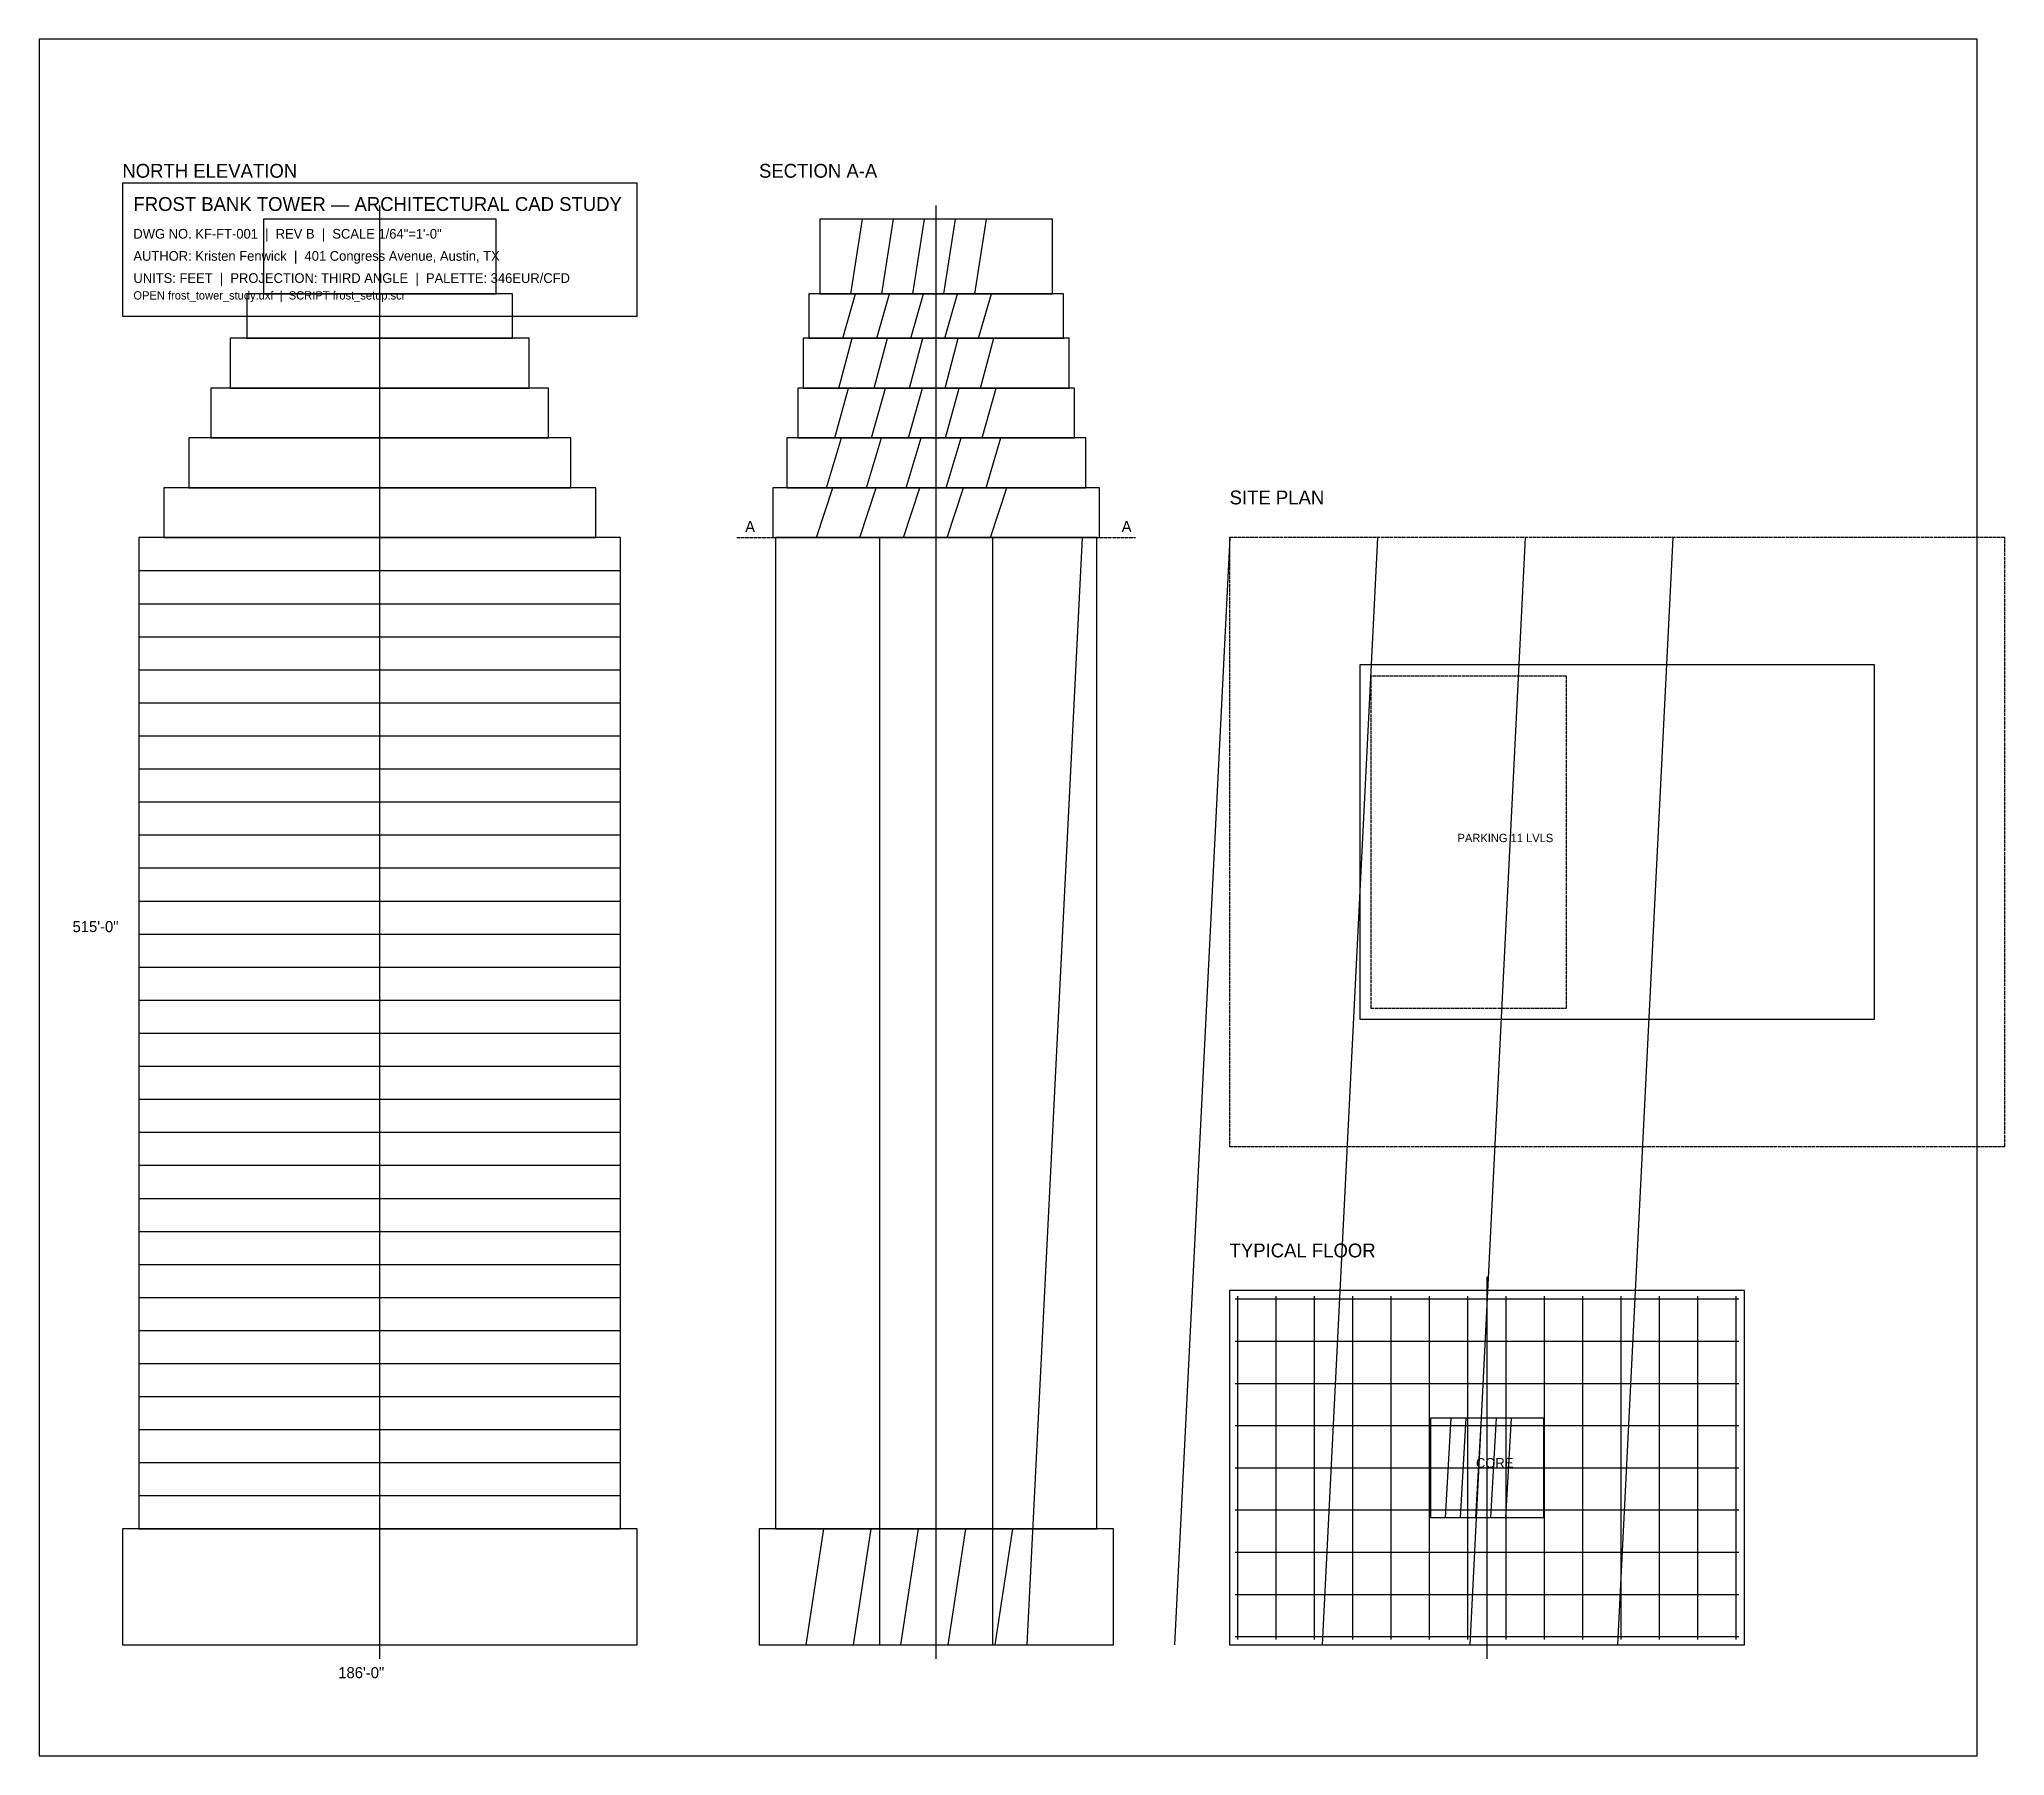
# Model space of a CAD drawing. Header units: feet. Extents: x -93 to 3210, y -64 to 620.
# Drawn here: x 2500 to 3210, y 0 to 620 of the extents above.
import ezdxf

# ---------------------------------------------------------------- set-up
doc = ezdxf.new("R2010")
doc.units = ezdxf.units.FT
doc.header["$MEASUREMENT"] = 0
doc.linetypes.add('DASHED', pattern=[1.524, 1.27, -0.254])
for name, color, linetype in [('A-ANNO', 8, 'Continuous'), ('A-BORDER', 7, 'Continuous'), ('A-CORE', 6, 'Continuous'), ('A-CROWN', 2, 'Continuous'), ('A-DIMS', 7, 'Continuous'), ('A-GLASS', 5, 'Continuous'), ('A-GRID', 8, 'Continuous'), ('A-PARKING', 6, 'Continuous'), ('A-PODIUM', 254, 'Continuous'), ('A-SECT', 2, 'Continuous'), ('A-SITE', 254, 'Continuous'), ('A-TEXT', 7, 'Continuous'), ('A-TITLE', 7, 'Continuous')]:
    doc.layers.add(name, color=color, linetype=linetype)

msp = doc.modelspace()

# ---------------------------------------------------------------- linework, layer by layer
at = {"layer": 'A-ANNO'}
for p, q in [((2623, 35), (2623, 560)), ((2824, 35), (2824, 560)), ((3023, 35), (3023, 173))]:
    msp.add_line(p, q, dxfattribs=at)
at = {"layer": 'A-ANNO', "linetype": 'DASHED'}
msp.add_line((2752, 440), (2896, 440), dxfattribs=at)
at = {"layer": 'A-BORDER'}
msp.add_lwpolyline([(2500, 0), (3200, 0), (3200, 620), (2500, 620)], close=True, dxfattribs=at)
at = {"layer": 'A-CORE'}
for p, q in [((2856.87, 40), (2876.87, 440)), ((2910.21, 40), (2930.21, 440)), ((2963.54, 40), (2983.54, 440)), ((3016.87, 40), (3036.87, 440)), ((3070.21, 40), (3090.21, 440)), ((3008, 86.08), (3010.04, 121.92)), ((3013.45, 86.08), (3015.5, 121.92)), ((3018.91, 86.08), (3020.95, 121.92)), ((3024.36, 86.08), (3026.41, 121.92)), ((3029.82, 86.08), (3031.87, 121.92))]:
    msp.add_line(p, q, dxfattribs=at)
for points in [[(2803.54, 40), (2844.46, 40), (2844.46, 440), (2803.54, 440)], [(3002.54, 86.08), (3043.46, 86.08), (3043.46, 121.92), (3002.54, 121.92)]]:
    msp.add_lwpolyline(points, close=True, dxfattribs=at)
at = {"layer": 'A-CROWN'}
for p, q in [((2793.2, 528), (2797.4, 555)), ((2804.4, 528), (2808.6, 555)), ((2815.6, 528), (2819.8, 555)), ((2826.8, 528), (2831, 555)), ((2838, 528), (2842.2, 555)), ((2790.27, 512), (2794.87, 528)), ((2802.53, 512), (2807.13, 528)), ((2814.8, 512), (2819.4, 528)), ((2827.07, 512), (2831.67, 528)), ((2839.33, 512), (2843.93, 528)), ((2788.8, 494), (2793.6, 512)), ((2801.6, 494), (2806.4, 512)), ((2814.4, 494), (2819.2, 512)), ((2827.2, 494), (2832, 512)), ((2840, 494), (2844.8, 512)), ((2787.33, 476), (2792.33, 494)), ((2800.67, 476), (2805.67, 494)), ((2814, 476), (2819, 494)), ((2827.33, 476), (2832.33, 494)), ((2840.67, 476), (2845.67, 494)), ((2784.4, 458), (2789.8, 476)), ((2798.8, 458), (2804.2, 476)), ((2813.2, 458), (2818.6, 476)), ((2827.6, 458), (2833, 476)), ((2842, 458), (2847.4, 476)), ((2780.73, 440), (2786.63, 458)), ((2796.47, 440), (2802.37, 458)), ((2812.2, 440), (2818.1, 458)), ((2827.93, 440), (2833.83, 458)), ((2843.67, 440), (2849.57, 458))]:
    msp.add_line(p, q, dxfattribs=at)
for points in [[(2581, 528), (2665, 528), (2665, 555), (2581, 555)], [(2782, 528), (2866, 528), (2866, 555), (2782, 555)], [(2575, 512), (2671, 512), (2671, 528), (2575, 528)], [(2778, 512), (2870, 512), (2870, 528), (2778, 528)], [(2569, 494), (2677, 494), (2677, 512), (2569, 512)], [(2776, 494), (2872, 494), (2872, 512), (2776, 512)], [(2562, 476), (2684, 476), (2684, 494), (2562, 494)], [(2774, 476), (2874, 476), (2874, 494), (2774, 494)], [(2554, 458), (2692, 458), (2692, 476), (2554, 476)], [(2770, 458), (2878, 458), (2878, 476), (2770, 476)], [(2545, 440), (2701, 440), (2701, 458), (2545, 458)], [(2765, 440), (2883, 440), (2883, 458), (2765, 458)]]:
    msp.add_lwpolyline(points, close=True, dxfattribs=at)
at = {"layer": 'A-GLASS'}
for points in [[(2536, 82), (2710, 82), (2710, 440), (2536, 440)], [(2766, 82), (2882, 82), (2882, 440), (2766, 440)], [(2930, 40), (3116, 40), (3116, 168), (2930, 168)]]:
    msp.add_lwpolyline(points, close=True, dxfattribs=at)
at = {"layer": 'A-GRID'}
for p, q in [((2536, 428.07), (2710, 428.07)), ((2536, 416.13), (2710, 416.13)), ((2536, 404.2), (2710, 404.2)), ((2536, 392.27), (2710, 392.27)), ((2536, 380.33), (2710, 380.33)), ((2536, 368.4), (2710, 368.4)), ((2536, 356.47), (2710, 356.47)), ((2536, 344.53), (2710, 344.53)), ((2536, 332.6), (2710, 332.6)), ((2536, 320.67), (2710, 320.67)), ((2536, 308.73), (2710, 308.73)), ((2536, 296.8), (2710, 296.8)), ((2536, 284.87), (2710, 284.87)), ((2536, 272.93), (2710, 272.93)), ((2536, 261), (2710, 261)), ((2536, 249.07), (2710, 249.07)), ((2536, 237.13), (2710, 237.13)), ((2536, 225.2), (2710, 225.2)), ((2536, 213.27), (2710, 213.27)), ((2536, 201.33), (2710, 201.33)), ((2536, 189.4), (2710, 189.4)), ((2536, 177.47), (2710, 177.47)), ((2536, 165.53), (2710, 165.53)), ((2932, 165), (3114, 165)), ((2933, 42), (2933, 166)), ((2946.85, 42), (2946.85, 166)), ((2960.69, 42), (2960.69, 166)), ((2974.54, 42), (2974.54, 166)), ((2988.38, 42), (2988.38, 166)), ((3002.23, 42), (3002.23, 166)), ((3016.08, 42), (3016.08, 166)), ((3029.92, 42), (3029.92, 166)), ((3043.77, 42), (3043.77, 166)), ((3057.62, 42), (3057.62, 166)), ((3071.46, 42), (3071.46, 166)), ((3085.31, 42), (3085.31, 166)), ((3099.15, 42), (3099.15, 166)), ((3113, 42), (3113, 166)), ((2536, 153.6), (2710, 153.6)), ((2932, 149.75), (3114, 149.75)), ((2536, 141.67), (2710, 141.67)), ((2536, 129.73), (2710, 129.73)), ((2932, 134.5), (3114, 134.5)), ((2536, 117.8), (2710, 117.8)), ((2932, 119.25), (3114, 119.25)), ((2536, 105.87), (2710, 105.87)), ((2932, 104), (3114, 104)), ((2536, 93.93), (2710, 93.93)), ((2932, 88.75), (3114, 88.75)), ((2932, 73.5), (3114, 73.5)), ((2932, 58.25), (3114, 58.25)), ((2932, 43), (3114, 43))]:
    msp.add_line(p, q, dxfattribs=at)
at = {"layer": 'A-PARKING', "linetype": 'DASHED'}
msp.add_lwpolyline([(2981, 270), (3051.68, 270), (3051.68, 390), (2981, 390)], close=True, dxfattribs=at)
at = {"layer": 'A-PODIUM'}
for points in [[(2977, 266), (3163, 266), (3163, 394), (2977, 394)], [(2530, 40), (2716, 40), (2716, 82), (2530, 82)]]:
    msp.add_lwpolyline(points, close=True, dxfattribs=at)
at = {"layer": 'A-SECT'}
for p, q in [((2777.07, 40), (2783.47, 82)), ((2794.13, 40), (2800.53, 82)), ((2811.2, 40), (2817.6, 82)), ((2828.27, 40), (2834.67, 82)), ((2845.33, 40), (2851.73, 82))]:
    msp.add_line(p, q, dxfattribs=at)
msp.add_lwpolyline([(2760, 40), (2888, 40), (2888, 82), (2760, 82)], close=True, dxfattribs=at)
at = {"layer": 'A-SITE', "linetype": 'DASHED'}
msp.add_lwpolyline([(2930, 220), (3210, 220), (3210, 440), (2930, 440)], close=True, dxfattribs=at)
at = {"layer": 'A-TITLE'}
msp.add_lwpolyline([(2530, 520), (2716, 520), (2716, 568), (2530, 568)], close=True, dxfattribs=at)

# ---------------------------------------------------------------- texts
at = {"layer": 'A-ANNO'}
for s, height, p in [('OPEN frost_tower_study.dxf  |  SCRIPT frost_setup.scr', 3, (2534, 526)), ('A', 4, (2755, 442)), ('A', 4, (2891, 442))]:
    msp.add_text(s, height=height, dxfattribs=at).set_placement(p)
at = {"layer": 'A-DIMS'}
for s, p in [('515\'-0"', (2512, 297.5)), ('186\'-0"', (2608, 28))]:
    msp.add_text(s, height=4, dxfattribs=at).set_placement(p)
at = {"layer": 'A-TEXT'}
for s, height, p in [('NORTH ELEVATION', 5, (2530, 570)), ('SECTION A-A', 5, (2760, 570)), ('SITE PLAN', 5, (2930, 452)), ('PARKING 11 LVLS', 3, (3012.34, 330)), ('TYPICAL FLOOR', 5, (2930, 180)), ('CORE', 3.5, (3019, 104))]:
    msp.add_text(s, height=height, dxfattribs=at).set_placement(p)
at = {"layer": 'A-TITLE'}
for s, height, p in [('FROST BANK TOWER — ARCHITECTURAL CAD STUDY', 5, (2534, 558)), ('DWG NO. KF-FT-001  |  REV B  |  SCALE 1/64"=1\'-0"', 3.5, (2534, 548)), ('AUTHOR: Kristen Fenwick  |  401 Congress Avenue, Austin, TX', 3.5, (2534, 540)), ('UNITS: FEET  |  PROJECTION: THIRD ANGLE  |  PALETTE: 346EUR/CFD', 3.5, (2534, 532))]:
    msp.add_text(s, height=height, dxfattribs=at).set_placement(p)

doc.saveas('drawing.dxf')
